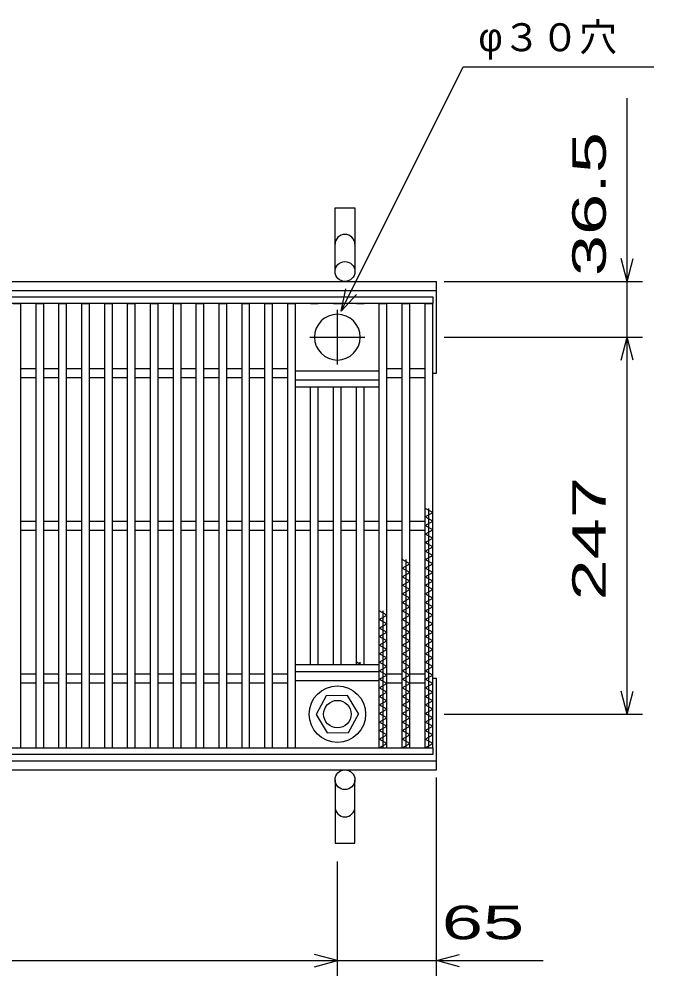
# Model space of a CAD drawing. Units: millimetres, scale not verified. Extents: x -1820 to 1731, y -1282 to 1054.
# Drawn here: x -624 to -208, y -146 to 481 of the extents above; entities that cross this region are included whole.
import ezdxf
from ezdxf.enums import TextEntityAlignment as Align

# ---------------------------------------------------------------- set-up
doc = ezdxf.new("R2010")
doc.units = ezdxf.units.MM
doc.header["$LTSCALE"] = 10
doc.linetypes.add('CHAIN', pattern=[18.5, 12, -1.5, 3.5, -1.5])
for name, color, linetype, lineweight in [('16', 3, 'Continuous', 25), ('19', 6, 'Continuous', 25), ('22', 4, 'Continuous', 25)]:
    doc.layers.add(name, color=color, linetype=linetype, lineweight=lineweight)
doc.styles.add('ベクトル', font='')
doc.styles.get('ベクトル').set_extended_font_data('ベクトル')

msp = doc.modelspace()

# ---------------------------------------------------------------- linework, layer by layer
at = {"layer": '16'}
for p, q in [((-1348, 299), (-353, 299)), ((-353, 299), (-353, 294.5)), ((-353, 294.5), (-1348, 294.5)), ((-628, 294.5), (-623, 294.5)), ((-623, 3.5), (-623, 294.5)), ((-613, 3.5), (-613, 294.5)), ((-613, 294.5), (-608, 294.5)), ((-608, 3.5), (-608, 294.5)), ((-598, 3.5), (-598, 294.5)), ((-598, 294.5), (-593, 294.5)), ((-593, 3.5), (-593, 294.5)), ((-583, 3.5), (-583, 294.5)), ((-583, 294.5), (-578, 294.5)), ((-578, 3.5), (-578, 294.5)), ((-568, 3.5), (-568, 294.5)), ((-568, 294.5), (-563, 294.5)), ((-563, 3.5), (-563, 294.5)), ((-553, 3.5), (-553, 294.5)), ((-553, 294.5), (-548, 294.5)), ((-548, 3.5), (-548, 294.5)), ((-538, 3.5), (-538, 294.5)), ((-538, 294.5), (-533, 294.5)), ((-533, 3.5), (-533, 294.5)), ((-523, 3.5), (-523, 294.5)), ((-523, 294.5), (-518, 294.5)), ((-518, 3.5), (-518, 294.5)), ((-508, 3.5), (-508, 294.5)), ((-508, 294.5), (-503, 294.5)), ((-503, 3.5), (-503, 294.5)), ((-493, 3.5), (-493, 294.5)), ((-493, 294.5), (-488, 294.5)), ((-488, 3.5), (-488, 294.5)), ((-478, 3.5), (-478, 294.5)), ((-478, 294.5), (-473, 294.5)), ((-473, 3.5), (-473, 294.5)), ((-463, 3.5), (-463, 294.5)), ((-463, 294.5), (-458, 294.5)), ((-458, 3.5), (-458, 294.5)), ((-448, 3.5), (-448, 294.5)), ((-448, 294.5), (-443, 294.5)), ((-443, 3.5), (-443, 294.5)), ((-433, 294.5), (-428, 294.5)), ((-418, 294.5), (-413, 294.5)), ((-403, 294.5), (-398, 294.5)), ((-388, 3.5), (-388, 294.5)), ((-388, 294.5), (-383, 294.5)), ((-383, 3.5), (-383, 294.5)), ((-373, 3.5), (-373, 294.5)), ((-373, 294.5), (-368, 294.5)), ((-368, 3.5), (-368, 294.5)), ((-358, 3.5), (-358, 294.5)), ((-358, 294.5), (-353, 294.5)), ((-353, 3.5), (-353, 294.5)), ((-623, 252), (-613, 252)), ((-608, 252), (-598, 252)), ((-593, 252), (-583, 252)), ((-578, 252), (-568, 252)), ((-563, 252), (-553, 252)), ((-548, 252), (-538, 252)), ((-533, 252), (-523, 252)), ((-518, 252), (-508, 252)), ((-503, 252), (-493, 252)), ((-488, 252), (-478, 252)), ((-473, 252), (-463, 252)), ((-458, 252), (-448, 252)), ((-383, 252), (-373, 252)), ((-368, 252), (-358, 252)), ((-623, 246), (-613, 246)), ((-608, 246), (-598, 246)), ((-593, 246), (-583, 246)), ((-578, 246), (-568, 246)), ((-563, 246), (-553, 246)), ((-548, 246), (-538, 246)), ((-533, 246), (-523, 246)), ((-518, 246), (-508, 246)), ((-503, 246), (-493, 246)), ((-488, 246), (-478, 246)), ((-473, 246), (-463, 246)), ((-458, 246), (-448, 246)), ((-443, 250.5), (-388, 250.5)), ((-443, 244.5), (-388, 244.5)), ((-443, 240), (-443, 244.5)), ((-388, 240), (-388, 244.5)), ((-383, 246), (-373, 246)), ((-368, 246), (-358, 246)), ((-443, 240), (-388, 240)), ((-433, 58), (-433, 240)), ((-428, 58), (-428, 240)), ((-418, 58), (-418, 240)), ((-413, 58), (-413, 240)), ((-403, 58), (-403, 240)), ((-398, 58), (-398, 240)), ((-353, 157.5), (-358, 160.3)), ((-358, 154.7), (-353, 157.5)), ((-355.5, 3.5), (-355.5, 160.3)), ((-623, 152), (-613, 152)), ((-608, 152), (-598, 152)), ((-593, 152), (-583, 152)), ((-578, 152), (-568, 152)), ((-563, 152), (-553, 152)), ((-548, 152), (-538, 152)), ((-533, 152), (-523, 152)), ((-518, 152), (-508, 152)), ((-503, 152), (-493, 152)), ((-488, 152), (-478, 152)), ((-473, 152), (-463, 152)), ((-458, 152), (-448, 152)), ((-443, 152), (-433, 152)), ((-428, 152), (-418, 152)), ((-413, 152), (-403, 152)), ((-398, 152), (-388, 152)), ((-383, 152), (-373, 152)), ((-368, 152), (-358, 152)), ((-353, 151.9), (-358, 154.7)), ((-358, 149.1), (-353, 151.9)), ((-623, 146), (-613, 146)), ((-608, 146), (-598, 146)), ((-593, 146), (-583, 146)), ((-578, 146), (-568, 146)), ((-563, 146), (-553, 146)), ((-548, 146), (-538, 146)), ((-533, 146), (-523, 146)), ((-518, 146), (-508, 146)), ((-503, 146), (-493, 146)), ((-488, 146), (-478, 146)), ((-473, 146), (-463, 146)), ((-458, 146), (-448, 146)), ((-443, 146), (-433, 146)), ((-428, 146), (-418, 146)), ((-413, 146), (-403, 146)), ((-398, 146), (-388, 146)), ((-383, 146), (-373, 146)), ((-368, 146), (-358, 146)), ((-353, 146.3), (-358, 149.1)), ((-358, 143.5), (-353, 146.3)), ((-353, 140.7), (-358, 143.5)), ((-358, 137.9), (-353, 140.7)), ((-353, 135.1), (-358, 137.9)), ((-358, 132.3), (-353, 135.1)), ((-353, 129.5), (-358, 132.3)), ((-368, 123.9), (-373, 126.7)), ((-370.5, 3.5), (-370.5, 126.7)), ((-358, 126.7), (-353, 129.5)), ((-353, 123.9), (-358, 126.7)), ((-373, 121.1), (-368, 123.9)), ((-368, 118.3), (-373, 121.1)), ((-358, 121.1), (-353, 123.9)), ((-353, 118.3), (-358, 121.1)), ((-373, 115.5), (-368, 118.3)), ((-368, 112.7), (-373, 115.5)), ((-358, 115.5), (-353, 118.3)), ((-353, 112.7), (-358, 115.5)), ((-373, 109.9), (-368, 112.7)), ((-368, 107.1), (-373, 109.9)), ((-373, 104.3), (-368, 107.1)), ((-358, 109.9), (-353, 112.7)), ((-353, 107.1), (-358, 109.9)), ((-358, 104.3), (-353, 107.1)), ((-368, 101.5), (-373, 104.3)), ((-373, 98.7), (-368, 101.5)), ((-353, 101.5), (-358, 104.3)), ((-358, 98.7), (-353, 101.5)), ((-368, 95.9), (-373, 98.7)), ((-373, 93.1), (-368, 95.9)), ((-353, 95.9), (-358, 98.7)), ((-358, 93.1), (-353, 95.9)), ((-383, 90.3), (-388, 93.1)), ((-388, 87.5), (-383, 90.3)), ((-385.5, 3.5), (-385.5, 93.1)), ((-368, 90.3), (-373, 93.1)), ((-373, 87.5), (-368, 90.3)), ((-353, 90.3), (-358, 93.1)), ((-358, 87.5), (-353, 90.3)), ((-383, 84.7), (-388, 87.5)), ((-388, 81.9), (-383, 84.7)), ((-383, 79.1), (-388, 81.9)), ((-368, 84.7), (-373, 87.5)), ((-373, 81.9), (-368, 84.7)), ((-368, 79.1), (-373, 81.9)), ((-353, 84.7), (-358, 87.5)), ((-358, 81.9), (-353, 84.7)), ((-353, 79.1), (-358, 81.9)), ((-388, 76.3), (-383, 79.1)), ((-383, 73.5), (-388, 76.3)), ((-373, 76.3), (-368, 79.1)), ((-368, 73.5), (-373, 76.3)), ((-358, 76.3), (-353, 79.1)), ((-353, 73.5), (-358, 76.3)), ((-388, 70.7), (-383, 73.5)), ((-383, 67.9), (-388, 70.7)), ((-373, 70.7), (-368, 73.5)), ((-368, 67.9), (-373, 70.7)), ((-358, 70.7), (-353, 73.5)), ((-353, 67.9), (-358, 70.7)), ((-388, 65.1), (-383, 67.9)), ((-383, 62.3), (-388, 65.1)), ((-373, 65.1), (-368, 67.9)), ((-368, 62.3), (-373, 65.1)), ((-358, 65.1), (-353, 67.9)), ((-353, 62.3), (-358, 65.1)), ((-443, 58), (-388, 58)), ((-443, 53.5), (-443, 58)), ((-400.32, 58), (-403, 59.5)), ((-400.5, 58), (-400.5, 59.5)), ((-388, 59.5), (-383, 62.3)), ((-383, 56.7), (-388, 59.5)), ((-388, 53.5), (-388, 58)), ((-388, 53.9), (-383, 56.7)), ((-373, 59.5), (-368, 62.3)), ((-368, 56.7), (-373, 59.5)), ((-373, 53.9), (-368, 56.7)), ((-358, 59.5), (-353, 62.3)), ((-353, 56.7), (-358, 59.5)), ((-358, 53.9), (-353, 56.7)), ((-623, 52), (-613, 52)), ((-608, 52), (-598, 52)), ((-593, 52), (-583, 52)), ((-578, 52), (-568, 52)), ((-563, 52), (-553, 52)), ((-548, 52), (-538, 52)), ((-533, 52), (-523, 52)), ((-518, 52), (-508, 52)), ((-503, 52), (-493, 52)), ((-488, 52), (-478, 52)), ((-473, 52), (-463, 52)), ((-458, 52), (-448, 52)), ((-443, 53.5), (-388, 53.5)), ((-383, 51.1), (-388, 53.9)), ((-388, 48.3), (-383, 51.1)), ((-383, 52), (-373, 52)), ((-368, 51.1), (-373, 53.9)), ((-373, 48.3), (-368, 51.1)), ((-368, 52), (-358, 52)), ((-353, 51.1), (-358, 53.9)), ((-358, 48.3), (-353, 51.1)), ((-623, 46), (-613, 46)), ((-608, 46), (-598, 46)), ((-593, 46), (-583, 46)), ((-578, 46), (-568, 46)), ((-563, 46), (-553, 46)), ((-548, 46), (-538, 46)), ((-533, 46), (-523, 46)), ((-518, 46), (-508, 46)), ((-503, 46), (-493, 46)), ((-488, 46), (-478, 46)), ((-473, 46), (-463, 46)), ((-458, 46), (-448, 46)), ((-443, 47.5), (-388, 47.5)), ((-383, 45.5), (-388, 48.3)), ((-388, 42.7), (-383, 45.5)), ((-383, 46), (-373, 46)), ((-368, 45.5), (-373, 48.3)), ((-373, 42.7), (-368, 45.5)), ((-368, 46), (-358, 46)), ((-353, 45.5), (-358, 48.3)), ((-358, 42.7), (-353, 45.5)), ((-408.8, 37.79), (-422.79, 37.45)), ((-401.5, 25.5), (-408.8, 37.79)), ((-383, 39.9), (-388, 42.7)), ((-388, 37.1), (-383, 39.9)), ((-368, 39.9), (-373, 42.7)), ((-373, 37.1), (-368, 39.9)), ((-353, 39.9), (-358, 42.7)), ((-358, 37.1), (-353, 39.9)), ((-422.79, 37.45), (-429.5, 25.16)), ((-383, 34.3), (-388, 37.1)), ((-388, 31.5), (-383, 34.3)), ((-383, 28.7), (-388, 31.5)), ((-368, 34.3), (-373, 37.1)), ((-373, 31.5), (-368, 34.3)), ((-368, 28.7), (-373, 31.5)), ((-353, 34.3), (-358, 37.1)), ((-358, 31.5), (-353, 34.3)), ((-353, 28.7), (-358, 31.5)), ((-429.5, 25.16), (-422.2, 13.21)), ((-408.21, 13.55), (-401.5, 25.84)), ((-388, 25.9), (-383, 28.7)), ((-383, 23.1), (-388, 25.9)), ((-373, 25.9), (-368, 28.7)), ((-368, 23.1), (-373, 25.9)), ((-358, 25.9), (-353, 28.7)), ((-353, 23.1), (-358, 25.9)), ((-388, 20.3), (-383, 23.1)), ((-383, 17.5), (-388, 20.3)), ((-373, 20.3), (-368, 23.1)), ((-368, 17.5), (-373, 20.3)), ((-358, 20.3), (-353, 23.1)), ((-353, 17.5), (-358, 20.3)), ((-422.2, 13.21), (-408.21, 13.55)), ((-388, 14.7), (-383, 17.5)), ((-383, 11.9), (-388, 14.7)), ((-373, 14.7), (-368, 17.5)), ((-368, 11.9), (-373, 14.7)), ((-358, 14.7), (-353, 17.5)), ((-353, 11.9), (-358, 14.7)), ((-388, 9.1), (-383, 11.9)), ((-383, 6.3), (-388, 9.1)), ((-388, 3.5), (-383, 6.3)), ((-373, 9.1), (-368, 11.9)), ((-368, 6.3), (-373, 9.1)), ((-373, 3.5), (-368, 6.3)), ((-358, 9.1), (-353, 11.9)), ((-353, 6.3), (-358, 9.1)), ((-358, 3.5), (-353, 6.3)), ((-1348, 3.5), (-353, 3.5)), ((-628, 3.5), (-623, 3.5)), ((-613, 3.5), (-608, 3.5)), ((-598, 3.5), (-593, 3.5)), ((-583, 3.5), (-578, 3.5)), ((-568, 3.5), (-563, 3.5)), ((-553, 3.5), (-548, 3.5)), ((-538, 3.5), (-533, 3.5)), ((-523, 3.5), (-518, 3.5)), ((-508, 3.5), (-503, 3.5)), ((-493, 3.5), (-488, 3.5)), ((-478, 3.5), (-473, 3.5)), ((-463, 3.5), (-458, 3.5)), ((-448, 3.5), (-443, 3.5)), ((-433, 3.5), (-428, 3.5)), ((-418, 3.5), (-413, 3.5)), ((-403, 3.5), (-398, 3.5)), ((-388, 3.5), (-383, 3.5)), ((-373, 3.5), (-368, 3.5)), ((-358, 3.5), (-353, 3.5)), ((-353, 3.5), (-353, -1)), ((-353, -1), (-1348, -1))]:
    msp.add_line(p, q, dxfattribs=at)
at = {"layer": '16', "linetype": 'CHAIN'}
for p, q in [((-415.5, 254.5), (-415.5, 290.5)), ((-433.5, 272.5), (-397.5, 272.5))]:
    msp.add_line(p, q, dxfattribs=at)
at = {"layer": '16'}
for radius in [18.5, 9]:
    msp.add_circle((-415.5, 25.5), radius, dxfattribs=at)
for start, end in [(90, 270), (270, 90)]:
    msp.add_arc((-415.5, 272.5), 15, start, end, dxfattribs=at)
at = {"layer": '19'}
for p, q in [((-417, 315.5), (-417, 357.12)), ((-417, 357.12), (-404, 357.12)), ((-404, 357.12), (-404, 315.5)), ((-1350.5, 309), (-350.5, 309)), ((-350.5, 249), (-350.5, 309)), ((-1350.5, 303), (-350.5, 303)), ((-353, 249), (-350.5, 249)), ((-353, 49), (-350.5, 49)), ((-350.5, -11), (-350.5, 49)), ((-1350.5, -5), (-350.5, -5)), ((-1350.5, -11), (-350.5, -11)), ((-417, -17.5), (-417, -59.12)), ((-404, -59.12), (-404, -17.5)), ((-417, -59.12), (-404, -59.12))]:
    msp.add_line(p, q, dxfattribs=at)
for centre in [(-410.5, 315.5), (-410.5, -17.5)]:
    msp.add_circle(centre, 6.5, dxfattribs=at)
for centre, start, end in [((-410.5, 333.34), 0, 180), ((-410.5, -35.34), 180, 0)]:
    msp.add_arc(centre, 6.5, start, end, dxfattribs=at)
at = {"layer": '22'}
for p, q in [((-413, 289.5), (-333, 449.5)), ((-333, 449.5), (-208, 449.5)), ((-225.5, 309), (-225.5, 429)), ((-225.5, 309), (-229.5, 324)), ((-225.5, 309), (-221.5, 324)), ((-345.5, 309), (-215.5, 309)), ((-225.5, 272.5), (-225.5, 309)), ((-413, 289.5), (-410, 304.1)), ((-413, 289.5), (-403, 300.5)), ((-345.5, 272.5), (-215.5, 272.5)), ((-229.5, 257.5), (-225.5, 272.5)), ((-221.5, 257.5), (-225.5, 272.5)), ((-225.5, 25.5), (-225.5, 272.5)), ((-225.5, 25.5), (-229.5, 40.5)), ((-225.5, 25.5), (-221.5, 40.5)), ((-345.5, 25.5), (-215.5, 25.5)), ((-350.5, -146), (-350.5, -16)), ((-415.5, -146), (-415.5, -71)), ((-1285.5, -136), (-415.5, -136)), ((-415.5, -136), (-430.5, -132)), ((-430.5, -140), (-415.5, -136)), ((-415.5, -136), (-350.5, -136)), ((-350.5, -136), (-335.5, -132)), ((-335.5, -140), (-350.5, -136)), ((-350.5, -136), (-280.5, -136))]:
    msp.add_line(p, q, dxfattribs=at)

# ---------------------------------------------------------------- texts
at = {"layer": '22', "color": 2, "style": 'ベクトル'}
msp.add_text('φ３０穴', height=18.33, dxfattribs=at).set_placement((-323, 469), align=Align.MIDDLE_LEFT)
at = {"layer": '22', "color": 2, "style": 'ベクトル', "width": 1.65}
for s, p in [(' 36.5 ', (-250.5, 299)), (' 247 ', (-250.5, 86.5))]:
    msp.add_text(s, height=21.99, rotation=90, dxfattribs=at).set_placement(p, align=Align.MIDDLE_LEFT)
msp.add_text(' 65 ', height=21.99, dxfattribs=at).set_placement((-360.5, -111), align=Align.MIDDLE_LEFT)

doc.saveas('drawing.dxf')
